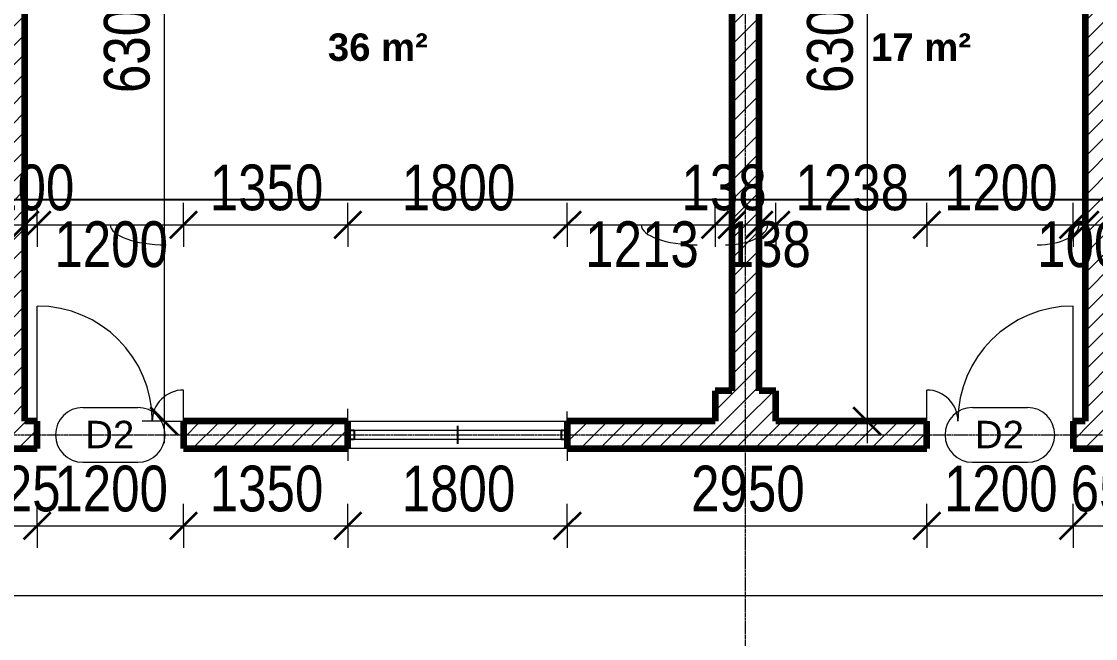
# Model space of a CAD drawing. Header units: millimetres. Extents: x -35190 to 411743, y -233114 to 23872.
# Drawn here: x 22245 to 31058, y -1773 to 3288 of the extents above; entities that cross this region are included whole.
import ezdxf

# ---------------------------------------------------------------- set-up
doc = ezdxf.new("R2010")
doc.units = ezdxf.units.MM
doc.linetypes.add('Grid Line', pattern=[22.225, 12.7, -3.175, 3.175, -3.175])
for name, color, linetype, lineweight in [('A-ANNO-DIMS', 211, 'Continuous', 9), ('A-ANNO-DIMS-75', 211, 'Continuous', 9), ('A-AREA-IDEN', 2, 'Continuous', 9), ('A-DOOR', 31, 'Continuous', 18), ('A-DOOR-IDEN', 31, 'Continuous', 9), ('A-GLAZ', 151, 'Continuous', 18), ('A-WALL', 113, 'Continuous', 18), ('A-WALL-PATT', 111, 'Continuous', 18), ('S-GRID', 1, 'Continuous', 9)]:
    doc.layers.add(name, color=color, linetype=linetype, lineweight=lineweight)
doc.styles.add('Arial_10', font='arial.ttf', dxfattribs={"height": 225})
doc.styles.add('Arial_3', font='arial.ttf', dxfattribs={"width": 0.8, "height": 375})
doc.styles.add('Arial_B', font='arialbd.ttf', dxfattribs={"height": 225})
doc.dimstyles.new('main_4_5mm', dxfattribs={"dimscale": 304.8, "dimtxt": 382.597275, "dimasz": 0.738189, "dimexe": 0.590551, "dimexo": 0.0625, "dimgap": 0.024606, "dimtad": 1, "dimdec": 0, "dimzin": 0, "dimdsep": 46, "dimtxsty": 'Arial_3', "dimblk1": 'OBLIQUE', "dimblk2": 'OBLIQUE', "dimsah": 1, "dimcen": 0.09, "dimdle": 0.590551, "dimazin": 0, "dimtfac": 1, "dimtdec": 4, "dimtix": 1, "dimtmove": 0, "dimatfit": 3, "dimfxl": 0.590551, "dimfxlon": 1, "dimtvp": 1, "dimtolj": 1, "dimtzin": 0, "dimarcsym": 2})
doc.dimstyles.new('main_4_5mm_1', dxfattribs={"dimscale": 304.8, "dimtxt": 382.597275, "dimasz": 0.738189, "dimexe": 0.590551, "dimexo": 0.0625, "dimgap": 0.024606, "dimtad": 1, "dimdec": 0, "dimzin": 0, "dimdsep": 46, "dimtxsty": 'Arial_3', "dimblk1": 'OBLIQUE', "dimblk2": 'OBLIQUE', "dimsah": 1, "dimcen": 0.09, "dimdle": 0.590551, "dimazin": 0, "dimtfac": 1, "dimtdec": 4, "dimtix": 1, "dimtmove": 1, "dimatfit": 3, "dimfxl": 0.590551, "dimfxlon": 1, "dimtvp": 1, "dimtolj": 1, "dimtzin": 0, "dimarcsym": 2})
doc.dimstyles.new('main_4_5mm_2', dxfattribs={"dimscale": 304.8, "dimtxt": 382.597275, "dimasz": 0.738189, "dimexe": 0.590551, "dimexo": 0.0625, "dimgap": 0.024606, "dimtad": 1, "dimdec": 0, "dimzin": 0, "dimdsep": 46, "dimtxsty": 'Arial_3', "dimblk1": 'OBLIQUE', "dimblk2": 'OBLIQUE', "dimsah": 1, "dimcen": 0.09, "dimdle": 0.590551, "dimazin": 0, "dimtfac": 1, "dimtdec": 4, "dimtix": 1, "dimtmove": 0, "dimatfit": 3, "dimfxl": 0.590551, "dimfxlon": 1, "dimtvp": 1, "dimtolj": 1, "dimtzin": 0, "dimarcsym": 2})
pattern_1 = [(45, (0, 0), (-79.5495, 79.5495), [])]

# ---------------------------------------------------------------- blocks, each defined once
blk = doc.blocks.new('Double - Offset 1 - 1200 x 2100mm Sgl Swing-501791-GROUND FLOOR')
at = {"layer": 'A-DOOR'}
for p, q in [((834, 112.5), (834, 1057)), ((-366, 112.5), (-366, 368))]:
    blk.add_line(p, q, dxfattribs=at)
for centre, radius, start, end in [((834, 112.5), 944.5, 90, 180), ((-366, 112.5), 255.5, 360, 90)]:
    blk.add_arc(centre, radius, start, end, dxfattribs=at)
blk = doc.blocks.new('Double - Offset 1 - 1200 x 2100mm Sgl Swing-501792-GROUND FLOOR')
at = {"layer": 'A-DOOR'}
for p, q in [((-366, -112.5), (-366, -368)), ((834, -112.5), (834, -1057))]:
    blk.add_line(p, q, dxfattribs=at)
for centre, radius, start, end in [((-366, -112.5), 255.5, 270, 0), ((834, -112.5), 944.5, 180, 270)]:
    blk.add_arc(centre, radius, start, end, dxfattribs=at)
blk = doc.blocks.new('Sliding - 2L - SL1_8 X 1_5-424376-GROUND FLOOR')
at = {"layer": 'A-GLAZ'}
for p, q in [((-573.8, 112.5), (-573.8, 212.5)), ((1226.2, 112.5), (1226.2, 212.5)), ((1176.2, 35), (-523.8, 35)), ((-523.8, -35), (1176.2, -35)), ((-573.8, -112.5), (-573.8, -192.5)), ((1226.2, -112.5), (1226.2, -212.5))]:
    blk.add_line(p, q, dxfattribs=at)
at = {"layer": 'A-GLAZ', "lineweight": 25}
for p, q in [((-523.8, 35), (-573.8, 35)), ((-523.8, -35), (-523.8, 35)), ((326.2, -75), (326.2, 72.5)), ((1226.2, 35), (1176.2, 35)), ((1176.2, -35), (1176.2, 35)), ((-573.8, -35), (-523.8, -35)), ((1176.2, -35), (1226.2, -35))]:
    blk.add_line(p, q, dxfattribs=at)
blk = doc.blocks.new('DIMBLOCK23-GROUND FLOOR')
at = {"layer": 'A-ANNO-DIMS-75', "transparency": 16777216}
for p, q in [((23415.4, 6489.7), (23415.4, -170.3)), ((23415.4, 6309.7), (23235.4, 6309.7)), ((23415.4, 6309.7), (23595.4, 6309.7)), ((23415.4, 9.7), (23235.4, 9.7)), ((23415.4, 9.7), (23595.4, 9.7))]:
    blk.add_line(p, q, dxfattribs=at)
at = {"layer": 'A-ANNO-DIMS-75', "lineweight": 35, "transparency": 16777216}
for p, q in [((23415.4, 6309.7), (23302.9, 6422.2)), ((23415.4, 6309.7), (23527.9, 6197.2)), ((23415.4, 9.7), (23302.9, 122.2)), ((23415.4, 9.7), (23527.9, -102.8))]:
    blk.add_line(p, q, dxfattribs=at)
at = {"layer": 'A-ANNO-DIMS-75', "color": 0, "transparency": 16777216, "insert": (22921, 2700.6), "char_height": 375, "width": 1101.88, "attachment_point": 1, "rotation": 90, "line_spacing_factor": 0.941778, "style": 'Arial_3'}
blk.add_mtext('6300', dxfattribs=at)
blk = doc.blocks.new('_Oblique')
at = {"color": 0, "linetype": 'ByBlock', "lineweight": -2}
blk.add_line((-0.5, -0.5), (0.5, 0.5), dxfattribs=at)
blk = doc.blocks.new('DIMBLOCK24-GROUND FLOOR')
at = {"layer": 'A-ANNO-DIMS-75', "transparency": 16777216}
for p, q in [((29185.4, 6489.7), (29185.4, -170.3)), ((29185.4, 6309.7), (29005.4, 6309.7)), ((29185.4, 6309.7), (29365.4, 6309.7)), ((29185.4, 9.7), (29005.4, 9.7)), ((29185.4, 9.7), (29365.4, 9.7))]:
    blk.add_line(p, q, dxfattribs=at)
at = {"layer": 'A-ANNO-DIMS-75', "lineweight": 35, "transparency": 16777216}
for p, q in [((29185.4, 6309.7), (29072.9, 6422.2)), ((29185.4, 6309.7), (29297.9, 6197.2)), ((29185.4, 9.7), (29072.9, 122.2)), ((29185.4, 9.7), (29297.9, -102.8))]:
    blk.add_line(p, q, dxfattribs=at)
at = {"layer": 'A-ANNO-DIMS-75', "color": 0, "transparency": 16777216, "insert": (28691.1, 2700.6), "char_height": 375, "width": 1101.88, "attachment_point": 1, "rotation": 90, "line_spacing_factor": 0.941778, "style": 'Arial_3'}
blk.add_mtext('6300', dxfattribs=at)
blk = doc.blocks.new('DIMBLOCK98-GROUND FLOOR')
at = {"layer": 'A-ANNO-DIMS-75', "transparency": 16777216}
for p, q in [((22048.9, -849.5), (22048.9, -669.5)), ((22373.9, -849.5), (22373.9, -669.5)), ((22048.9, -849.5), (22373.9, -849.5)), ((22048.9, -849.5), (22048.9, -1029.5)), ((22373.9, -849.5), (22373.9, -1029.5))]:
    blk.add_line(p, q, dxfattribs=at)
at = {"layer": 'A-ANNO-DIMS-75', "lineweight": 35, "transparency": 16777216}
for p, q in [((22048.9, -849.5), (22161.4, -737)), ((22373.9, -849.5), (22486.4, -737)), ((22048.9, -849.5), (21936.4, -962)), ((22373.9, -849.5), (22261.4, -962))]:
    blk.add_line(p, q, dxfattribs=at)
at = {"layer": 'A-ANNO-DIMS-75', "color": 0, "transparency": 16777216, "insert": (21867.1, -355.2), "char_height": 375, "width": 826.41, "attachment_point": 1, "line_spacing_factor": 0.941778, "style": 'Arial_3'}
blk.add_mtext('325', dxfattribs=at)
blk = doc.blocks.new('DIMBLOCK99-GROUND FLOOR')
at = {"layer": 'A-ANNO-DIMS-75', "transparency": 16777216}
for p, q in [((22373.9, -849.5), (22373.9, -669.5)), ((23573.9, -849.5), (23573.9, -669.5)), ((22373.9, -849.5), (23573.9, -849.5)), ((22373.9, -849.5), (22373.9, -1029.5)), ((23573.9, -849.5), (23573.9, -1029.5))]:
    blk.add_line(p, q, dxfattribs=at)
at = {"layer": 'A-ANNO-DIMS-75', "lineweight": 35, "transparency": 16777216}
for p, q in [((22373.9, -849.5), (22486.4, -737)), ((23573.9, -849.5), (23686.4, -737)), ((22373.9, -849.5), (22261.4, -962)), ((23573.9, -849.5), (23461.4, -962))]:
    blk.add_line(p, q, dxfattribs=at)
at = {"layer": 'A-ANNO-DIMS-75', "color": 0, "transparency": 16777216, "insert": (22514.8, -355.2), "char_height": 375, "width": 1101.88, "attachment_point": 1, "line_spacing_factor": 0.941778, "style": 'Arial_3'}
blk.add_mtext('1200', dxfattribs=at)
blk = doc.blocks.new('DIMBLOCK100-GROUND FLOOR')
at = {"layer": 'A-ANNO-DIMS-75', "transparency": 16777216}
for p, q in [((23573.9, -849.5), (23573.9, -669.5)), ((24923.9, -849.5), (24923.9, -669.5)), ((23573.9, -849.5), (24923.9, -849.5)), ((23573.9, -849.5), (23573.9, -1029.5)), ((24923.9, -849.5), (24923.9, -1029.5))]:
    blk.add_line(p, q, dxfattribs=at)
at = {"layer": 'A-ANNO-DIMS-75', "lineweight": 35, "transparency": 16777216}
for p, q in [((23573.9, -849.5), (23686.4, -737)), ((24923.9, -849.5), (25036.4, -737)), ((23573.9, -849.5), (23461.4, -962)), ((24923.9, -849.5), (24811.4, -962))]:
    blk.add_line(p, q, dxfattribs=at)
at = {"layer": 'A-ANNO-DIMS-75', "color": 0, "transparency": 16777216, "insert": (23789.8, -355.2), "char_height": 375, "width": 1101.88, "attachment_point": 1, "line_spacing_factor": 0.941778, "style": 'Arial_3'}
blk.add_mtext('1350', dxfattribs=at)
blk = doc.blocks.new('DIMBLOCK101-GROUND FLOOR')
at = {"layer": 'A-ANNO-DIMS-75', "transparency": 16777216}
for p, q in [((24923.9, -849.5), (24923.9, -669.5)), ((26723.9, -849.5), (26723.9, -669.5)), ((24923.9, -849.5), (26723.9, -849.5)), ((24923.9, -849.5), (24923.9, -1029.5)), ((26723.9, -849.5), (26723.9, -1029.5))]:
    blk.add_line(p, q, dxfattribs=at)
at = {"layer": 'A-ANNO-DIMS-75', "lineweight": 35, "transparency": 16777216}
for p, q in [((24923.9, -849.5), (25036.4, -737)), ((26723.9, -849.5), (26836.4, -737)), ((24923.9, -849.5), (24811.4, -962)), ((26723.9, -849.5), (26611.4, -962))]:
    blk.add_line(p, q, dxfattribs=at)
at = {"layer": 'A-ANNO-DIMS-75', "color": 0, "transparency": 16777216, "insert": (25364.8, -355.2), "char_height": 375, "width": 1101.88, "attachment_point": 1, "line_spacing_factor": 0.941778, "style": 'Arial_3'}
blk.add_mtext('1800', dxfattribs=at)
blk = doc.blocks.new('DIMBLOCK102-GROUND FLOOR')
at = {"layer": 'A-ANNO-DIMS-75', "transparency": 16777216}
for p, q in [((26723.9, -849.5), (26723.9, -669.5)), ((29673.9, -849.5), (29673.9, -669.5)), ((26723.9, -849.5), (29673.9, -849.5)), ((26723.9, -849.5), (26723.9, -1029.5)), ((29673.9, -849.5), (29673.9, -1029.5))]:
    blk.add_line(p, q, dxfattribs=at)
at = {"layer": 'A-ANNO-DIMS-75', "lineweight": 35, "transparency": 16777216}
for p, q in [((26723.9, -849.5), (26836.4, -737)), ((29673.9, -849.5), (29786.4, -737)), ((26723.9, -849.5), (26611.4, -962)), ((29673.9, -849.5), (29561.4, -962))]:
    blk.add_line(p, q, dxfattribs=at)
at = {"layer": 'A-ANNO-DIMS-75', "color": 0, "transparency": 16777216, "insert": (27739.8, -355.2), "char_height": 375, "width": 1101.88, "attachment_point": 1, "line_spacing_factor": 0.941778, "style": 'Arial_3'}
blk.add_mtext('2950', dxfattribs=at)
blk = doc.blocks.new('DIMBLOCK103-GROUND FLOOR')
at = {"layer": 'A-ANNO-DIMS-75', "transparency": 16777216}
for p, q in [((29673.9, -849.5), (29673.9, -669.5)), ((30873.9, -849.5), (30873.9, -669.5)), ((29673.9, -849.5), (30873.9, -849.5)), ((29673.9, -849.5), (29673.9, -1029.5)), ((30873.9, -849.5), (30873.9, -1029.5))]:
    blk.add_line(p, q, dxfattribs=at)
at = {"layer": 'A-ANNO-DIMS-75', "lineweight": 35, "transparency": 16777216}
for p, q in [((29673.9, -849.5), (29786.4, -737)), ((30873.9, -849.5), (30986.4, -737)), ((29673.9, -849.5), (29561.4, -962)), ((30873.9, -849.5), (30761.4, -962))]:
    blk.add_line(p, q, dxfattribs=at)
at = {"layer": 'A-ANNO-DIMS-75', "color": 0, "transparency": 16777216, "insert": (29814.8, -355.2), "char_height": 375, "width": 1101.88, "attachment_point": 1, "line_spacing_factor": 0.941778, "style": 'Arial_3'}
blk.add_mtext('1200', dxfattribs=at)
blk = doc.blocks.new('DIMBLOCK104-GROUND FLOOR')
at = {"layer": 'A-ANNO-DIMS-75', "transparency": 16777216}
for p, q in [((30873.9, -849.5), (30873.9, -669.5)), ((31523.9, -849.5), (31523.9, -669.5)), ((30873.9, -849.5), (31523.9, -849.5)), ((30873.9, -849.5), (30873.9, -1029.5)), ((31523.9, -849.5), (31523.9, -1029.5))]:
    blk.add_line(p, q, dxfattribs=at)
at = {"layer": 'A-ANNO-DIMS-75', "lineweight": 35, "transparency": 16777216}
for p, q in [((30873.9, -849.5), (30986.4, -737)), ((31523.9, -849.5), (31636.4, -737)), ((30873.9, -849.5), (30761.4, -962)), ((31523.9, -849.5), (31411.4, -962))]:
    blk.add_line(p, q, dxfattribs=at)
at = {"layer": 'A-ANNO-DIMS-75', "color": 0, "transparency": 16777216, "insert": (30854.6, -355.2), "char_height": 375, "width": 826.41, "attachment_point": 1, "line_spacing_factor": 0.941778, "style": 'Arial_3'}
blk.add_mtext('650', dxfattribs=at)
blk = doc.blocks.new('DIMBLOCK157-GROUND FLOOR')
at = {"layer": 'A-ANNO-DIMS-75', "transparency": 16777216}
for p, q in [((28298.9, 1620.3), (28298.9, 1800.3)), ((28436.4, 1620.3), (28436.4, 1800.3)), ((28118.9, 1620.3), (28436.4, 1620.3)), ((28298.9, 1620.3), (28298.9, 1440.3)), ((28436.4, 1620.3), (28436.4, 1440.3))]:
    blk.add_line(p, q, dxfattribs=at)
at = {"layer": 'A-ANNO-DIMS-75', "lineweight": 35, "transparency": 16777216}
for p, q in [((28298.9, 1620.3), (28411.4, 1732.8)), ((28436.4, 1620.3), (28548.9, 1732.8)), ((28298.9, 1620.3), (28186.4, 1507.8)), ((28436.4, 1620.3), (28323.9, 1507.8))]:
    blk.add_line(p, q, dxfattribs=at)
at = {"layer": 'A-ANNO-DIMS-75', "transparency": 16777216}
blk.add_ellipse((28023.3, 1620.3), major_axis=(344.3, 0), ratio=0.476502, start_param=4.712389, end_param=6.283185, dxfattribs=at)
at = {"layer": 'A-ANNO-DIMS-75', "color": 0, "transparency": 16777216, "insert": (28023.3, 1648.8), "char_height": 375, "width": 826.41, "attachment_point": 1, "line_spacing_factor": 0.941778, "style": 'Arial_3'}
blk.add_mtext('138', dxfattribs=at)
blk = doc.blocks.new('DIMBLOCK158-GROUND FLOOR')
at = {"layer": 'A-ANNO-DIMS-75', "transparency": 16777216}
for p, q in [((28436.4, 1620.3), (28436.4, 1800.3)), ((29673.9, 1620.3), (29673.9, 1800.3)), ((28436.4, 1620.3), (29673.9, 1620.3)), ((28436.4, 1620.3), (28436.4, 1440.3)), ((29673.9, 1620.3), (29673.9, 1440.3))]:
    blk.add_line(p, q, dxfattribs=at)
at = {"layer": 'A-ANNO-DIMS-75', "lineweight": 35, "transparency": 16777216}
for p, q in [((28436.4, 1620.3), (28548.9, 1732.8)), ((29673.9, 1620.3), (29786.4, 1732.8)), ((28436.4, 1620.3), (28323.9, 1507.8)), ((29673.9, 1620.3), (29561.4, 1507.8))]:
    blk.add_line(p, q, dxfattribs=at)
at = {"layer": 'A-ANNO-DIMS-75', "color": 0, "transparency": 16777216, "insert": (28596, 2114.6), "char_height": 375, "width": 1101.88, "attachment_point": 1, "line_spacing_factor": 0.941778, "style": 'Arial_3'}
blk.add_mtext('1238', dxfattribs=at)
blk = doc.blocks.new('DIMBLOCK159-GROUND FLOOR')
at = {"layer": 'A-ANNO-DIMS-75', "transparency": 16777216}
for p, q in [((29673.9, 1620.3), (29673.9, 1800.3)), ((30873.9, 1620.3), (30873.9, 1800.3)), ((29673.9, 1620.3), (30873.9, 1620.3)), ((29673.9, 1620.3), (29673.9, 1440.3)), ((30873.9, 1620.3), (30873.9, 1440.3))]:
    blk.add_line(p, q, dxfattribs=at)
at = {"layer": 'A-ANNO-DIMS-75', "lineweight": 35, "transparency": 16777216}
for p, q in [((29673.9, 1620.3), (29786.4, 1732.8)), ((30873.9, 1620.3), (30986.4, 1732.8)), ((29673.9, 1620.3), (29561.4, 1507.8)), ((30873.9, 1620.3), (30761.4, 1507.8))]:
    blk.add_line(p, q, dxfattribs=at)
at = {"layer": 'A-ANNO-DIMS-75', "color": 0, "transparency": 16777216, "insert": (29814.8, 2114.6), "char_height": 375, "width": 1101.88, "attachment_point": 1, "line_spacing_factor": 0.941778, "style": 'Arial_3'}
blk.add_mtext('1200', dxfattribs=at)
blk = doc.blocks.new('DIMBLOCK160-GROUND FLOOR')
at = {"layer": 'A-ANNO-DIMS-75', "transparency": 16777216}
for p, q in [((30873.9, 1620.3), (30873.9, 1800.3)), ((30973.9, 1620.3), (30973.9, 1800.3)), ((30873.9, 1620.3), (31153.9, 1620.3)), ((30873.9, 1620.3), (30873.9, 1440.3)), ((30973.9, 1620.3), (30973.9, 1440.3))]:
    blk.add_line(p, q, dxfattribs=at)
at = {"layer": 'A-ANNO-DIMS-75', "lineweight": 35, "transparency": 16777216}
for p, q in [((30873.9, 1620.3), (30986.4, 1732.8)), ((30973.9, 1620.3), (31086.4, 1732.8)), ((30873.9, 1620.3), (30761.4, 1507.8)), ((30973.9, 1620.3), (30861.4, 1507.8))]:
    blk.add_line(p, q, dxfattribs=at)
at = {"layer": 'A-ANNO-DIMS-75', "transparency": 16777216}
blk.add_ellipse((30579.6, 1620.3), major_axis=(344.3, 0), ratio=0.476502, start_param=4.712389, end_param=6.283185, dxfattribs=at)
at = {"layer": 'A-ANNO-DIMS-75', "color": 0, "transparency": 16777216, "insert": (30579.6, 1648.8), "char_height": 375, "width": 826.41, "attachment_point": 1, "line_spacing_factor": 0.941778, "style": 'Arial_3'}
blk.add_mtext('100', dxfattribs=at)
blk = doc.blocks.new('DIMBLOCK161-GROUND FLOOR')
at = {"layer": 'A-ANNO-DIMS-75', "transparency": 16777216}
for p, q in [((22273.9, 1620.3), (22273.9, 1800.3)), ((22373.9, 1620.3), (22373.9, 1800.3)), ((22093.9, 1620.3), (22373.9, 1620.3)), ((22273.9, 1620.3), (22273.9, 1440.3)), ((22373.9, 1620.3), (22373.9, 1440.3))]:
    blk.add_line(p, q, dxfattribs=at)
at = {"layer": 'A-ANNO-DIMS-75', "lineweight": 35, "transparency": 16777216}
for p, q in [((22273.9, 1620.3), (22386.4, 1732.8)), ((22373.9, 1620.3), (22486.4, 1732.8)), ((22273.9, 1620.3), (22161.4, 1507.8)), ((22373.9, 1620.3), (22261.4, 1507.8))]:
    blk.add_line(p, q, dxfattribs=at)
at = {"layer": 'A-ANNO-DIMS-75', "color": 0, "transparency": 16777216, "insert": (21979.6, 2114.6), "char_height": 375, "width": 826.41, "attachment_point": 1, "line_spacing_factor": 0.941778, "style": 'Arial_3'}
blk.add_mtext('100', dxfattribs=at)
blk = doc.blocks.new('DIMBLOCK162-GROUND FLOOR')
at = {"layer": 'A-ANNO-DIMS-75', "transparency": 16777216}
for p, q in [((22373.9, 1620.3), (22373.9, 1800.3)), ((23573.9, 1620.3), (23573.9, 1800.3)), ((22373.9, 1620.3), (23573.9, 1620.3)), ((22373.9, 1620.3), (22373.9, 1440.3)), ((23573.9, 1620.3), (23573.9, 1440.3))]:
    blk.add_line(p, q, dxfattribs=at)
at = {"layer": 'A-ANNO-DIMS-75', "lineweight": 35, "transparency": 16777216}
for p, q in [((22373.9, 1620.3), (22486.4, 1732.8)), ((23573.9, 1620.3), (23686.4, 1732.8)), ((22373.9, 1620.3), (22261.4, 1507.8)), ((23573.9, 1620.3), (23461.4, 1507.8))]:
    blk.add_line(p, q, dxfattribs=at)
at = {"layer": 'A-ANNO-DIMS-75', "transparency": 16777216}
blk.add_ellipse((23433, 1620.3), major_axis=(459.1, 0), ratio=0.357376, start_param=3.141593, end_param=4.712389, dxfattribs=at)
at = {"layer": 'A-ANNO-DIMS-75', "color": 0, "transparency": 16777216, "insert": (22514.8, 1648.8), "char_height": 375, "width": 1101.88, "attachment_point": 1, "line_spacing_factor": 0.941778, "style": 'Arial_3'}
blk.add_mtext('1200', dxfattribs=at)
blk = doc.blocks.new('DIMBLOCK163-GROUND FLOOR')
at = {"layer": 'A-ANNO-DIMS-75', "transparency": 16777216}
for p, q in [((23573.9, 1620.3), (23573.9, 1800.3)), ((24923.9, 1620.3), (24923.9, 1800.3)), ((23573.9, 1620.3), (24923.9, 1620.3)), ((23573.9, 1620.3), (23573.9, 1440.3)), ((24923.9, 1620.3), (24923.9, 1440.3))]:
    blk.add_line(p, q, dxfattribs=at)
at = {"layer": 'A-ANNO-DIMS-75', "lineweight": 35, "transparency": 16777216}
for p, q in [((23573.9, 1620.3), (23686.4, 1732.8)), ((24923.9, 1620.3), (25036.4, 1732.8)), ((23573.9, 1620.3), (23461.4, 1507.8)), ((24923.9, 1620.3), (24811.4, 1507.8))]:
    blk.add_line(p, q, dxfattribs=at)
at = {"layer": 'A-ANNO-DIMS-75', "color": 0, "transparency": 16777216, "insert": (23789.8, 2114.6), "char_height": 375, "width": 1101.88, "attachment_point": 1, "line_spacing_factor": 0.941778, "style": 'Arial_3'}
blk.add_mtext('1350', dxfattribs=at)
blk = doc.blocks.new('DIMBLOCK164-GROUND FLOOR')
at = {"layer": 'A-ANNO-DIMS-75', "transparency": 16777216}
for p, q in [((24923.9, 1620.3), (24923.9, 1800.3)), ((26723.9, 1620.3), (26723.9, 1800.3)), ((24923.9, 1620.3), (26723.9, 1620.3)), ((24923.9, 1620.3), (24923.9, 1440.3)), ((26723.9, 1620.3), (26723.9, 1440.3))]:
    blk.add_line(p, q, dxfattribs=at)
at = {"layer": 'A-ANNO-DIMS-75', "lineweight": 35, "transparency": 16777216}
for p, q in [((24923.9, 1620.3), (25036.4, 1732.8)), ((26723.9, 1620.3), (26836.4, 1732.8)), ((24923.9, 1620.3), (24811.4, 1507.8)), ((26723.9, 1620.3), (26611.4, 1507.8))]:
    blk.add_line(p, q, dxfattribs=at)
at = {"layer": 'A-ANNO-DIMS-75', "color": 0, "transparency": 16777216, "insert": (25364.8, 2114.6), "char_height": 375, "width": 1101.88, "attachment_point": 1, "line_spacing_factor": 0.941778, "style": 'Arial_3'}
blk.add_mtext('1800', dxfattribs=at)
blk = doc.blocks.new('DIMBLOCK165-GROUND FLOOR')
at = {"layer": 'A-ANNO-DIMS-75', "transparency": 16777216}
for p, q in [((26723.9, 1620.3), (26723.9, 1800.3)), ((27936.4, 1620.3), (27936.4, 1800.3)), ((26723.9, 1620.3), (27936.4, 1620.3)), ((26723.9, 1620.3), (26723.9, 1440.3)), ((27936.4, 1620.3), (27936.4, 1440.3))]:
    blk.add_line(p, q, dxfattribs=at)
at = {"layer": 'A-ANNO-DIMS-75', "lineweight": 35, "transparency": 16777216}
for p, q in [((26723.9, 1620.3), (26836.4, 1732.8)), ((27936.4, 1620.3), (28048.9, 1732.8)), ((26723.9, 1620.3), (26611.4, 1507.8)), ((27936.4, 1620.3), (27823.9, 1507.8))]:
    blk.add_line(p, q, dxfattribs=at)
at = {"layer": 'A-ANNO-DIMS-75', "transparency": 16777216}
blk.add_ellipse((27789.3, 1620.3), major_axis=(459.1, 0), ratio=0.357376, start_param=3.141593, end_param=4.712389, dxfattribs=at)
at = {"layer": 'A-ANNO-DIMS-75', "color": 0, "transparency": 16777216, "insert": (26871, 1648.8), "char_height": 375, "width": 1101.88, "attachment_point": 1, "line_spacing_factor": 0.941778, "style": 'Arial_3'}
blk.add_mtext('1213', dxfattribs=at)
blk = doc.blocks.new('DIMBLOCK166-GROUND FLOOR')
at = {"layer": 'A-ANNO-DIMS-75', "transparency": 16777216}
for p, q in [((27936.4, 1620.3), (27936.4, 1800.3)), ((28073.9, 1620.3), (28073.9, 1800.3)), ((27936.4, 1620.3), (28253.9, 1620.3)), ((27936.4, 1620.3), (27936.4, 1440.3)), ((28073.9, 1620.3), (28073.9, 1440.3))]:
    blk.add_line(p, q, dxfattribs=at)
at = {"layer": 'A-ANNO-DIMS-75', "lineweight": 35, "transparency": 16777216}
for p, q in [((27936.4, 1620.3), (28048.9, 1732.8)), ((28073.9, 1620.3), (28186.4, 1732.8)), ((27936.4, 1620.3), (27823.9, 1507.8)), ((28073.9, 1620.3), (27961.4, 1507.8))]:
    blk.add_line(p, q, dxfattribs=at)
at = {"layer": 'A-ANNO-DIMS-75', "color": 0, "transparency": 16777216, "insert": (27660.8, 2114.6), "char_height": 375, "width": 826.41, "attachment_point": 1, "line_spacing_factor": 0.941778, "style": 'Arial_3'}
blk.add_mtext('138', dxfattribs=at)
blk = doc.blocks.new('DIMBLOCK476-GROUND FLOOR')
at = {"layer": 'A-ANNO-DIMS-75', "transparency": 16777216}
for p, q in [((-9021.1, -1419), (-9021.1, -1239)), ((39643.9, -1419), (39643.9, -1239)), ((-9201.1, -1419), (39823.9, -1419)), ((-9021.1, -1419), (-9021.1, -1599)), ((39643.9, -1419), (39643.9, -1599))]:
    blk.add_line(p, q, dxfattribs=at)
at = {"layer": 'A-ANNO-DIMS-75', "lineweight": 35, "transparency": 16777216}
for p, q in [((-9021.1, -1419), (-8908.6, -1306.5)), ((39643.9, -1419), (39756.4, -1306.5)), ((-9021.1, -1419), (-9133.6, -1531.5)), ((39643.9, -1419), (39531.4, -1531.5))]:
    blk.add_line(p, q, dxfattribs=at)
at = {"layer": 'A-ANNO-DIMS-75', "color": 0, "transparency": 16777216, "insert": (14737.5, -924.7), "char_height": 375, "width": 1377.35, "attachment_point": 1, "line_spacing_factor": 0.941778, "style": 'Arial_3'}
blk.add_mtext('48665', dxfattribs=at)
blk = doc.blocks.new('M_Door Tag - M_Door Tag-1233-GROUND FLOOR')
at = {"layer": 'A-DOOR-IDEN'}
for p, q in [((-3, 3), (3, 3)), ((-3, -3), (3, -3))]:
    blk.add_line(p, q, dxfattribs=at)
for centre, start, end in [((-3, 0), 90, 270), ((3, 0), 270, 90)]:
    blk.add_arc(centre, 3, start, end, dxfattribs=at)

msp = doc.modelspace()

# ---------------------------------------------------------------- hatches: boundary and pattern name
at = {"layer": 'A-WALL-PATT'}
h = msp.add_hatch(dxfattribs=at)
h.set_pattern_fill('FP_1', color=256, style=0, pattern_type=2)
h.set_pattern_definition(pattern_1)
h.paths.add_polyline_path([(22273.9, -215.3), (22273.9, 7334.7), (22048.9, 7334.7), (22048.9, -215.3)])
h = msp.add_hatch(dxfattribs=at)
h.set_pattern_fill('FP_1', color=256, style=0, pattern_type=2)
h.set_pattern_definition(pattern_1)
h.paths.add_polyline_path([(30973.9, 9.7), (31198.9, 9.7), (31198.9, 6534.7), (30973.9, 6534.7), (30973.9, 2065)])
h = msp.add_hatch(dxfattribs=at)
h.set_pattern_fill('FP_1', color=256, style=0, pattern_type=2)
h.set_pattern_definition(pattern_1)
h.paths.add_polyline_path([(28298.9, 259.7), (28298.9, 6059.7), (28073.9, 6059.7), (28073.9, 259.7)])
h = msp.add_hatch(dxfattribs=at)
h.set_pattern_fill('FP_1', color=256, style=0, pattern_type=2)
h.set_pattern_definition(pattern_1)
h.paths.add_polyline_path([(27936.4, 9.7), (28436.4, 9.7), (28436.4, 259.7), (27936.4, 259.7)])
h = msp.add_hatch(dxfattribs=at)
h.set_pattern_fill('FP_1', color=256, style=0, pattern_type=2)
h.set_pattern_definition(pattern_1)
h.paths.add_polyline_path([(24923.9, -215.3), (24923.9, 9.7), (23573.9, 9.7), (23573.9, -215.3)])
h.paths.add_polyline_path([(22373.9, -215.3), (22373.9, 9.7), (22273.9, 9.7), (22273.9, -215.3)])
h.paths.add_polyline_path([(26723.9, -215.3), (29673.9, -215.3), (29673.9, 9.7), (26723.9, 9.7)])
h.paths.add_polyline_path([(30873.9, -215.3), (31523.9, -215.3), (31523.9, 9.7), (30873.9, 9.7)])
h.paths.add_polyline_path([(32723.9, -215.3), (34103.9, -215.3), (34103.9, 9.7), (32723.9, 9.7)])
h.paths.add_polyline_path([(37973.1, -215.3), (38403.9, -215.3), (38403.9, 9.7), (35903.9, 9.7), (35903.9, -215.3), (37000, -215.3)])
h.paths.add_polyline_path([(39603.9, -215.3), (41223.9, -215.3), (41223.9, 9.7), (39603.9, 9.7)])

# ---------------------------------------------------------------- linework, layer by layer
msp.add_line((-29362.6, 1827.7), (58473.6, 1827.7))
at = {"layer": 'A-WALL', "lineweight": 140}
for p, q in [((22273.9, 9.7), (22273.9, 6309.7)), ((30973.9, 6309.7), (30973.9, 9.7)), ((28073.9, 6059.7), (28073.9, 259.7)), ((28298.9, 259.7), (28298.9, 6059.7)), ((28073.9, 259.7), (27936.4, 259.7)), ((27936.4, 259.7), (27936.4, 9.7)), ((28436.4, 259.7), (28298.9, 259.7)), ((28436.4, 9.7), (28436.4, 259.7)), ((22373.9, 9.7), (22273.9, 9.7)), ((22373.9, -215.3), (22373.9, 9.7)), ((24923.9, 9.7), (23573.9, 9.7)), ((23573.9, 9.7), (23573.9, -215.3)), ((24923.9, -215.3), (24923.9, 9.7)), ((27936.4, 9.7), (26723.9, 9.7)), ((26723.9, 9.7), (26723.9, -215.3)), ((29673.9, 9.7), (28436.4, 9.7)), ((29673.9, -215.3), (29673.9, 9.7)), ((30973.9, 9.7), (30873.9, 9.7)), ((30873.9, 9.7), (30873.9, -215.3)), ((22047.9, -215.3), (22373.9, -215.3)), ((23573.9, -215.3), (24923.9, -215.3)), ((26723.9, -215.3), (29673.9, -215.3)), ((30873.9, -215.3), (31523.9, -215.3))]:
    msp.add_line(p, q, dxfattribs=at)
at = {"layer": 'A-WALL'}
for p, q in [((24923.9, 9.7), (26723.9, 9.7)), ((26723.9, -215.3), (24923.9, -215.3))]:
    msp.add_line(p, q, dxfattribs=at)
at = {"layer": 'S-GRID', "linetype": 'Grid Line'}
for p, q in [((28186.4, -23401.6), (28186.4, 18871.1)), ((-16035.3, -102.8), (47071.4, -102.8))]:
    msp.add_line(p, q, dxfattribs=at)

# ---------------------------------------------------------------- block references
at = {"layer": 'A-DOOR', "rotation": 180}
msp.add_blockref('Double - Offset 1 - 1200 x 2100mm Sgl Swing-501792-GROUND FLOOR', (23207.9, -102.8), dxfattribs=at)
at = {"layer": 'A-DOOR'}
msp.add_blockref('Double - Offset 1 - 1200 x 2100mm Sgl Swing-501791-GROUND FLOOR', (30039.9, -102.8), dxfattribs=at)
at = {"layer": 'A-DOOR-IDEN', "xscale": 74.99999999999996, "yscale": 74.99999999999996, "zscale": 74.99999999999996}
for p in [(22973.9, -102.8), (30273.9, -102.8)]:
    msp.add_blockref('M_Door Tag - M_Door Tag-1233-GROUND FLOOR', p, dxfattribs=at)
at = {"layer": 'A-GLAZ', "rotation": 180}
msp.add_blockref('Sliding - 2L - SL1_8 X 1_5-424376-GROUND FLOOR', (26150.1, -102.8), dxfattribs=at)

# ---------------------------------------------------------------- texts
at = {"layer": 'A-AREA-IDEN', "char_height": 225, "width": 1010.126, "attachment_point": 1, "style": 'Arial_B'}
for s, insert in [('36 m²', (24759.3, 3189.9)), ('17 m²', (29215.8, 3189.9))]:
    msp.add_mtext(s, dxfattribs=dict(at, insert=insert))
at = {"layer": 'A-DOOR-IDEN', "char_height": 225, "width": 493.038, "attachment_point": 1, "style": 'Arial_10'}
for insert in [(22768.9, 12.6), (30068.9, 12.6)]:
    msp.add_mtext('D2', dxfattribs=dict(at, insert=insert))

# ---------------------------------------------------------------- dimensions: what is measured, and where the dimension line sits
at = {"layer": 'A-ANNO-DIMS'}
for base, p1, p2, picture, middle in [((23415.4, 9.7), (23595.4, 6309.7), (23595.4, 9.7), 'DIMBLOCK23-GROUND FLOOR', (23216.3, 3159.7)), ((29185.4, 9.7), (29365.4, 6309.7), (29365.4, 9.7), 'DIMBLOCK24-GROUND FLOOR', (28986.3, 3159.7))]:
    dim = msp.add_linear_dim(base=base, p1=p1, p2=p2, angle=90, dimstyle='main_4_5mm', override={"dimpost": '<>', "dimfxl": 6300}, dxfattribs=at)
    dim.commit()
    dim.dimension.update_dxf_attribs({"geometry": picture, "text_midpoint": middle})
for base, p1, p2, dimstyle, override, picture, middle in [((22373.9, 1620.3), (22273.9, 1800.3), (22373.9, 1440.3), 'main_4_5mm', {"dimpost": '<>', "dimfxl": 373.630834}, 'DIMBLOCK161-GROUND FLOOR', (22323.9, 1819.3)), ((24923.9, 1620.3), (23573.9, 1440.3), (24923.9, 1440.3), 'main_4_5mm', {"dimpost": '<>', "dimfxl": 1350}, 'DIMBLOCK163-GROUND FLOOR', (24248.9, 1819.4)), ((26723.9, 1620.3), (24923.9, 1440.3), (26723.9, 1440.3), 'main_4_5mm', {"dimpost": '<>', "dimfxl": 1800}, 'DIMBLOCK164-GROUND FLOOR', (25823.9, 1819.3)), ((28073.9050254, 1620.2996337), (27936.4050254, 1440.2996337), (28073.9050254, 1800.2996337), 'main_4_5mm', {"dimpost": '<>', "dimfxl": 385.365087}, 'DIMBLOCK166-GROUND FLOOR', (28005.1550254, 1819.3924043)), ((29673.9050254, 1620.2996337), (28436.4050254, 1440.2996337), (29673.9050254, 1440.2996337), 'main_4_5mm', {"dimpost": '<>', "dimfxl": 1237.5}, 'DIMBLOCK158-GROUND FLOOR', (29055.1550254, 1819.3924043)), ((30873.9, 1620.3), (29673.9, 1440.3), (30873.9, 1440.3), 'main_4_5mm', {"dimpost": '<>', "dimfxl": 1200}, 'DIMBLOCK159-GROUND FLOOR', (30273.9, 1819.3)), ((22373.9, -849.5), (22048.9, -669.5), (22373.9, -669.5), 'main_4_5mm', {"dimpost": '<>', "dimfxl": 325}, 'DIMBLOCK98-GROUND FLOOR', (22211.4, -650.4)), ((23573.9, -849.5), (22373.9, -669.5), (23573.9, -669.5), 'main_4_5mm', {"dimpost": '<>', "dimfxl": 1200}, 'DIMBLOCK99-GROUND FLOOR', (22973.9, -650.6)), ((24923.9, -849.5), (23573.9, -669.5), (24923.9, -669.5), 'main_4_5mm', {"dimpost": '<>', "dimfxl": 1350}, 'DIMBLOCK100-GROUND FLOOR', (24248.9, -650.4)), ((26723.9, -849.5), (24923.9, -669.5), (26723.9, -669.5), 'main_4_5mm', {"dimpost": '<>', "dimfxl": 1800}, 'DIMBLOCK101-GROUND FLOOR', (25823.9, -650.6)), ((29673.9, -849.5), (26723.9, -669.5), (29673.9, -669.5), 'main_4_5mm', {"dimpost": '<>', "dimfxl": 2950}, 'DIMBLOCK102-GROUND FLOOR', (28198.9, -650.6)), ((30873.9, -849.5), (29673.9, -669.5), (30873.9, -669.5), 'main_4_5mm', {"dimpost": '<>', "dimfxl": 1200}, 'DIMBLOCK103-GROUND FLOOR', (30273.9, -650.6)), ((31523.9, -849.5), (30873.9, -669.5), (31523.9, -669.5), 'main_4_5mm', {"dimpost": '<>', "dimfxl": 650}, 'DIMBLOCK104-GROUND FLOOR', (31198.9, -650.6)), ((39643.9, -1419), (-9021.1, -1239), (39643.9, -1239), 'main_4_5mm_2', {"dimpost": '<>', "dimfxl": 48665}, 'DIMBLOCK476-GROUND FLOOR', (15311.4, -1220.1))]:
    dim = msp.add_linear_dim(base=base, p1=p1, p2=p2, dimstyle=dimstyle, override=override, dxfattribs=at)
    dim.commit()
    dim.dimension.update_dxf_attribs({"geometry": picture, "text_midpoint": middle})
for base, p1, p2, override, picture, middle in [((23573.9, 1620.3), (22373.9, 1440.3), (23573.9, 1440.3), {"dimpost": '<>', "dimfxl": 1200}, 'DIMBLOCK162-GROUND FLOOR', (23065.7, 1398.8)), ((27936.4050254, 1620.2996337), (26723.9050254, 1440.2996337), (27936.4050254, 1440.2996337), {"dimpost": '<>', "dimfxl": 1212.5}, 'DIMBLOCK165-GROUND FLOOR', (27421.9783714, 1398.7527121)), ((28436.4050254, 1620.2996337), (28298.9050254, 1800.2996337), (28436.4050254, 1440.2996337), {"dimpost": '<>', "dimfxl": 385.365087}, 'DIMBLOCK157-GROUND FLOOR', (28436.5225349, 1398.7527121)), ((30973.9, 1620.3), (30873.9, 1440.3), (30973.9, 1800.3), {"dimpost": '<>', "dimfxl": 373.630834}, 'DIMBLOCK160-GROUND FLOOR', (30992.8, 1398.8))]:
    dim = msp.add_linear_dim(base=base, p1=p1, p2=p2, dimstyle='main_4_5mm_1', override=override, dxfattribs=at)
    dim.commit()
    dim.dimension.update_dxf_attribs({"geometry": picture, "text_midpoint": middle, "dimtype": 160})

doc.saveas('drawing.dxf')
